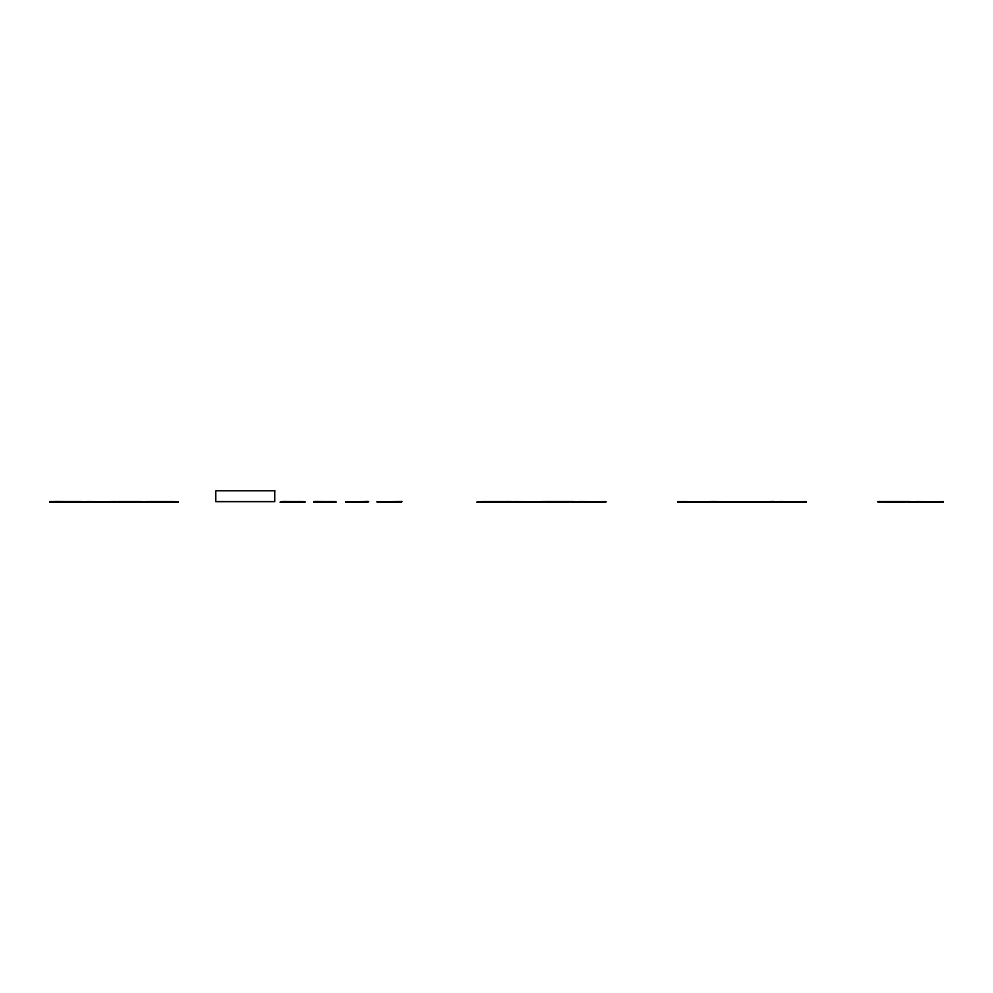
<?xml version="1.0" encoding="UTF-8"?>
<svg xmlns="http://www.w3.org/2000/svg" width="993" height="993" viewBox="0 0 993 993"><rect width="100%" height="100%" fill="white"/><g stroke="black" fill="none" stroke-linecap="round" stroke-linejoin="round"><path stroke-width="1.49" d="M49.65 501.726L81.339 501.726M113.599 501.726L81.91 502.222L113.599 501.651M114.158 501.726L145.847 502.222L114.158 501.651M146.418 501.726L178.107 502.222L146.418 501.651M302.964 501.651L282.347 501.651L302.964 501.875M335.249 501.651L314.57 501.651L335.249 501.875M509.533 501.726L541.222 502.222L509.533 501.651M541.793 501.726L573.482 501.726M605.73 501.726L574.053 502.222L605.73 501.651M677.747 501.726L709.436 502.222L677.747 501.651M710.007 501.726L741.684 502.222L710.007 501.651M806.204 501.726L774.515 502.222L806.204 501.651M878.209 501.726L909.898 501.726M943.35 501.726L910.469 502.222L943.35 501.651M49.65 501.937L51.301 501.937M75.803 501.875L55.186 501.651M79.688 501.937L81.339 501.937M81.91 501.937L83.549 501.937M108.1 501.875L87.409 501.651M111.948 501.937L113.599 501.937M114.158 501.937L115.809 501.937M144.208 501.937L145.847 501.937M146.418 501.937L148.069 501.937M176.456 501.937L178.107 501.937M477.273 501.937L478.924 501.937M507.324 501.937L508.962 501.937M509.533 501.937L511.184 501.937M535.711 501.875L514.933 501.651M539.571 501.937L541.222 501.937M541.793 501.937L543.432 501.937M546.795 501.875L568.468 501.875M571.831 501.937L573.482 501.937M574.053 501.937L575.692 501.937M600.38 501.875L579.403 501.651M604.092 501.937L605.73 501.937M677.747 501.937L679.398 501.937M696.838 501.875L682.526 501.651M707.786 501.937L709.436 501.937M710.007 501.937L711.646 501.937M739.264 501.875L712.353 501.651M740.046 501.937L741.684 501.937M742.255 501.937L743.906 501.937M744.551 502.222L771.66 502.222M772.306 501.937L773.944 501.937M774.515 501.937L776.166 501.937M804.553 501.937L806.204 501.937M878.209 501.937L879.86 501.937M883.323 501.875L904.784 501.875L882.938 502.222M908.26 501.937L909.898 501.937M910.469 501.937L912.12 501.937M936.349 501.875L916.303 501.651M940.508 501.937L943.35 501.937M49.65 502.148L51.301 502.148M79.688 502.148L81.339 502.148M81.91 502.148L83.549 502.148M111.948 502.148L113.599 502.148M114.158 502.148L115.809 502.148M140.472 501.999L119.11 502.222M144.208 502.148L145.847 502.148M146.418 502.148L148.069 502.148M176.456 502.148L178.107 502.148M367.621 501.999L346.272 502.222L367.72 501.651M477.273 502.148L478.924 502.148M507.324 502.148L508.962 502.148M509.533 502.148L511.184 502.148M539.571 502.148L541.222 502.148M541.793 502.148L543.432 502.148M571.831 502.148L573.482 502.148M574.053 502.148L575.692 502.148M604.092 502.148L605.73 502.148M677.747 502.148L679.398 502.148M707.786 502.148L709.436 502.148M710.007 502.148L711.646 502.148M738.457 501.999L713.309 502.222M740.046 502.148L741.684 502.148M742.255 502.148L743.906 502.148M744.551 501.999L771.66 501.999M772.306 502.148L773.944 502.148M774.515 502.148L776.166 502.148M804.553 502.148L806.204 502.148M878.209 502.148L879.86 502.148M908.26 502.148L909.898 502.148M910.469 502.148L912.12 502.148M940.508 502.148L943.35 502.148M937.392 502.222L924.309 502.222M909.898 501.651L878.209 501.651M780.51 502.222L800.917 501.999L779.79 501.651M705.973 502.222L680.999 502.222M601.609 502.222L578.174 502.222M573.482 501.651L541.793 501.651M568.877 502.222L546.386 502.222M536.63 502.222L514.002 502.222M505.71 502.222L480.538 502.222M504.754 501.651L481.493 501.651M174.656 501.651L149.856 501.651M173.452 502.222L151.073 502.222M141.378 501.651L118.639 501.651M108.882 502.222L86.614 502.222M81.339 501.651L49.65 501.651M77.913 502.222L53.076 502.222M274.751 490.778L215.766 490.778L215.766 501.651L274.751 501.651L274.751 490.778M368.54 501.651L345.787 501.875L368.54 501.651M401.817 501.651L377.017 501.875L401.817 501.651M508.962 501.651L477.273 502.222L508.962 501.651M773.944 501.651L742.255 502.222L773.944 501.651M305.074 501.999L280.225 502.222L305.074 501.999M336.106 501.999L313.714 501.999L336.044 501.999M400.601 501.999L378.234 502.222L400.601 501.999"/></g></svg>
